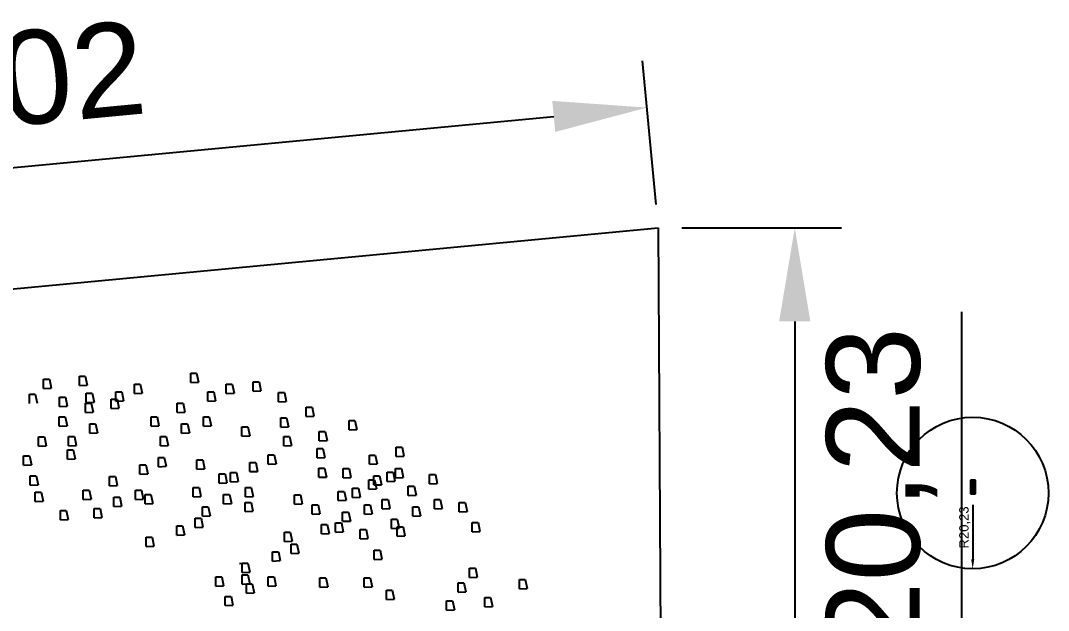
# Model space of a CAD drawing. Header units: inches. Extents: x -28 to 837, y -22 to 590.
# Drawn here: x 463.7 to 558.8, y 390.9 to 445.5 of the extents above; entities that cross this region are included whole.
import ezdxf

# ---------------------------------------------------------------- set-up
doc = ezdxf.new("R2010")
doc.units = ezdxf.units.IN
doc.header["$MEASUREMENT"] = 0
doc.layers.add('dwgmodels.com', color=250, linetype='Continuous')
doc.styles.get("Standard").update_dxf_attribs({"font": 'arial.ttf'})
doc.dimstyles.new('Annotative', dxfattribs={"dimscale": 0, "dimtxt": 0.18, "dimasz": 0.18, "dimexe": 0.18, "dimexo": 0.0625, "dimgap": 0.09, "dimtad": 0, "dimtih": 1, "dimtoh": 1, "dimdec": 4, "dimzin": 0, "dimdsep": 46, "dimtxsty": 'Standard', "dimcen": 0.09, "dimadec": 0, "dimazin": 0, "dimtfac": 1, "dimtdec": 4, "dimtofl": 0, "dimtmove": 0, "dimatfit": 3, "dimfxl": 1, "dimtolj": 1, "dimtzin": 0, "dimarcsym": 0})
doc.dimstyles.new('ISO-25', dxfattribs={"dimtxt": 2.5, "dimasz": 2.5, "dimexe": 1.25, "dimexo": 0.625, "dimtad": 1, "dimtxsty": 'Standard', "dimcen": 2.5, "dimadec": 0, "dimazin": 0, "dimtfac": 1, "dimtmove": 0, "dimatfit": 3, "dimfxl": 1, "dimarcsym": 0})

# ---------------------------------------------------------------- blocks, each defined once
blk = doc.blocks.new('*D38')
at = {"color": 0, "lineweight": -2, "transparency": 16777216}
for p, q in [((2513.79, 688.7), (2510.16, 727.03)), ((2165.86, 681.86), (2486.45, 712.22)), ((2143.43, 653.62), (2139.8, 691.95))]:
    blk.add_line(p, q, dxfattribs=at)
at = {"color": 0, "transparency": 16777216}
for points in [[(2486.05, 716.37), (2486.84, 708.08), (2511.33, 714.58)], [(2165.47, 686.01), (2166.26, 677.71), (2140.98, 679.5)]]:
    blk.add_solid(points, dxfattribs=at)
at = {"layer": 'Defpoints', "color": 0, "transparency": 16777216}
for p in [(2511.33, 714.58), (2514.38, 682.48), (2144.02, 647.4)]:
    blk.add_point(p, dxfattribs=at)
at = {"color": 0, "transparency": 16777216, "insert": (2324.15, 718.22), "char_height": 25, "attachment_point": 5, "rotation": 5.4108}
blk.add_mtext('372,02', dxfattribs=at)
blk = doc.blocks.new('*D42')
at = {"color": 0, "lineweight": -2, "transparency": 16777216}
for p, q in [((2520.63, 682.48), (2563.33, 682.48)), ((2550.83, 657.48), (2550.83, 332.25)), ((2522.65, 307.25), (2563.33, 307.25))]:
    blk.add_line(p, q, dxfattribs=at)
at = {"color": 0, "transparency": 16777216}
for points in [[(2546.66, 657.48), (2554.99, 657.48), (2550.83, 682.48)], [(2546.66, 332.25), (2554.99, 332.25), (2550.83, 307.25)]]:
    blk.add_solid(points, dxfattribs=at)
at = {"layer": 'Defpoints', "color": 0, "transparency": 16777216}
for p in [(2514.38, 682.48), (2516.4, 307.25), (2550.83, 307.25)]:
    blk.add_point(p, dxfattribs=at)
at = {"color": 0, "transparency": 16777216, "insert": (2529.55, 494.87), "char_height": 25, "attachment_point": 5, "rotation": 90}
blk.add_mtext('375,23', dxfattribs=at)
blk = doc.blocks.new('*D44')
at = {"color": 0, "lineweight": -2, "transparency": 16777216}
blk.add_line((2598.36, 608.53), (2598.36, 593.95), dxfattribs=at)
at = {"color": 0, "transparency": 16777216}
blk.add_solid([(2597.95, 593.95), (2598.78, 593.95), (2598.36, 591.45)], dxfattribs=at)
at = {"layer": 'Defpoints', "color": 0, "transparency": 16777216}
for p in [(2598.36, 611.68), (2598.36, 591.45)]:
    blk.add_point(p, dxfattribs=at)
at = {"color": 0, "transparency": 16777216, "insert": (2596.24, 602.49), "char_height": 2.5, "attachment_point": 5, "rotation": 90}
blk.add_mtext('R20,23', dxfattribs=at)
blk = doc.blocks.new('*D45')
at = {"color": 0, "lineweight": -2, "transparency": 16777216}
blk.add_line((2595.33, 660.09), (2595.33, 514.3), dxfattribs=at)
at = {"color": 0, "transparency": 16777216}
blk.add_solid([(2591.16, 514.3), (2599.49, 514.3), (2595.33, 489.3)], dxfattribs=at)
at = {"layer": 'Defpoints', "color": 0, "transparency": 16777216}
for p in [(2595.33, 509.53), (2595.33, 489.3)]:
    blk.add_point(p, dxfattribs=at)
at = {"color": 0, "transparency": 16777216, "insert": (2574.05, 599.7), "char_height": 25, "attachment_point": 5, "rotation": 90}
blk.add_mtext('R20,23', dxfattribs=at)
blk = doc.blocks.new('bush 032')
at = {"color": 0, "ltscale": 0.5}
for p, q in [((-90.2, 580.5), (-82.4, 580.5)), ((-90.2, 568.1), (-90.2, 580.5)), ((-82.4, 580.5), (-79.9, 568.5)), ((58.6, 584.5), (66.4, 584.5)), ((58.6, 572.1), (58.6, 584.5)), ((66.4, 584.5), (68.9, 572.5)), ((-138, 576.5), (-130.2, 576.5)), ((-138, 564.1), (-138, 576.5)), ((-138, 564.1), (-127.7, 564.6)), ((-130.2, 576.5), (-127.7, 564.6)), ((-90.2, 568.1), (-79.9, 568.5)), ((-16.7, 569.7), (-8.8, 569.7)), ((-16.7, 557.3), (-16.7, 569.7)), ((-8.8, 569.7), (-6.4, 557.7)), ((58.6, 572.1), (68.9, 572.5)), ((106, 569.7), (113.9, 569.7)), ((106, 557.3), (106, 569.7)), ((113.9, 569.7), (116.4, 557.7)), ((142, 573), (149.8, 573)), ((142, 560.6), (142, 573)), ((149.8, 573), (152.3, 561)), ((-156.9, 544.1), (-156.9, 556.5)), ((-156.9, 556.5), (-149.1, 556.5)), ((-149.1, 556.5), (-146.6, 544.6)), ((-116.8, 552.6), (-108.9, 552.6)), ((-116.8, 540.2), (-116.8, 552.6)), ((-108.9, 552.6), (-106.5, 540.6)), ((-80.9, 557.9), (-73.1, 557.9)), ((-80.9, 545.5), (-80.9, 557.9)), ((-73.1, 557.9), (-70.6, 546)), ((-47.7, 550), (-39.9, 550)), ((-47.7, 537.6), (-47.7, 550)), ((-41.4, 559.6), (-33.6, 559.6)), ((-41.4, 547.2), (-41.4, 559.6)), ((-39.9, 550), (-37.4, 538)), ((-33.6, 559.6), (-31.1, 547.6)), ((-16.7, 557.3), (-6.4, 557.7)), ((81.3, 559.6), (89.2, 559.6)), ((81.3, 547.2), (81.3, 559.6)), ((89.2, 559.6), (91.6, 547.6)), ((106, 557.3), (116.4, 557.7)), ((142, 560.6), (152.3, 561)), ((175.8, 558.9), (183.6, 558.9)), ((175.8, 546.5), (175.8, 558.9)), ((183.6, 558.9), (186.1, 546.9)), ((-116.8, 540.2), (-106.5, 540.6)), ((-82.1, 531.9), (-82.1, 544.3)), ((-82.1, 544.3), (-74.3, 544.3)), ((-80.9, 545.5), (-70.6, 546)), ((-74.3, 544.3), (-71.8, 532.3)), ((-47.7, 537.6), (-37.4, 538)), ((-41.4, 547.2), (-31.1, 547.6)), ((40.6, 531.9), (40.6, 544.3)), ((40.6, 544.3), (48.5, 544.3)), ((48.5, 544.3), (50.9, 532.3)), ((81.3, 547.2), (91.6, 547.6)), ((175.8, 546.5), (186.1, 546.9)), ((212.8, 526.9), (212.8, 539.3)), ((212.8, 539.3), (220.7, 539.3)), ((220.7, 539.3), (223.2, 527.3)), ((-117, 526.1), (-109.2, 526.1)), ((-117, 513.7), (-117, 526.1)), ((-109.2, 526.1), (-106.7, 514.1)), ((-82.1, 531.9), (-71.8, 532.3)), ((5.7, 526.1), (13.6, 526.1)), ((5.7, 513.7), (5.7, 526.1)), ((13.6, 526.1), (16, 514.1)), ((40.6, 531.9), (50.9, 532.3)), ((75.5, 526.1), (83.4, 526.1)), ((75.5, 513.7), (75.5, 526.1)), ((83.4, 526.1), (85.8, 514.1)), ((178.7, 512.4), (178.7, 524.8)), ((178.7, 524.8), (186.5, 524.8)), ((186.5, 524.8), (189, 512.8)), ((212.8, 526.9), (223.2, 527.3)), ((-117, 513.7), (-106.7, 514.1)), ((-76.3, 516.7), (-68.5, 516.7)), ((-76.3, 504.3), (-76.3, 516.7)), ((-68.5, 516.7), (-66, 504.7)), ((5.7, 513.7), (16, 514.1)), ((46.4, 516.7), (54.3, 516.7)), ((46.4, 504.3), (46.4, 516.7)), ((54.3, 516.7), (56.8, 504.7)), ((75.5, 513.7), (85.8, 514.1)), ((127, 500.6), (127, 513)), ((127, 513), (134.8, 513)), ((134.8, 513), (137.3, 501.1)), ((178.7, 512.4), (189, 512.8)), ((270.1, 521.5), (277.9, 521.5)), ((270.1, 509.1), (270.1, 521.5)), ((270.1, 509.1), (280.4, 509.5)), ((277.9, 521.5), (280.4, 509.5)), ((-144.7, 499.5), (-136.8, 499.5)), ((-144.7, 487.1), (-144.7, 499.5)), ((-136.8, 499.5), (-134.4, 487.5)), ((-104.7, 499.9), (-96.8, 499.9)), ((-104.7, 487.5), (-104.7, 499.9)), ((-96.8, 499.9), (-94.3, 488)), ((-76.3, 504.3), (-66, 504.7)), ((18.1, 499.9), (25.9, 499.9)), ((18.1, 487.5), (18.1, 499.9)), ((25.9, 499.9), (28.4, 488)), ((46.4, 504.3), (56.8, 504.7)), ((127, 500.6), (137.3, 501.1)), ((182.9, 499.9), (190.7, 499.9)), ((182.9, 487.5), (182.9, 499.9)), ((190.7, 499.9), (193.2, 487.9)), ((230.3, 506.6), (238.1, 506.6)), ((230.3, 494.2), (230.3, 506.6)), ((230.3, 494.2), (240.6, 494.6)), ((238.1, 506.6), (240.6, 494.6)), ((-144.7, 487.1), (-134.4, 487.5)), ((-106.2, 482.2), (-98.3, 482.2)), ((-106.2, 469.8), (-106.2, 482.2)), ((-104.7, 487.5), (-94.3, 488)), ((-98.3, 482.2), (-95.8, 470.2)), ((18.1, 487.5), (28.4, 488)), ((182.9, 487.5), (193.2, 487.9)), ((227.4, 484.1), (235.2, 484.1)), ((227.4, 471.7), (227.4, 484.1)), ((235.2, 484.1), (237.7, 472.1)), ((333, 473.3), (333, 485.7)), ((333, 485.7), (340.8, 485.7)), ((340.8, 485.7), (343.3, 473.7)), ((-164.6, 461.9), (-164.6, 474.3)), ((-164.6, 474.3), (-156.8, 474.3)), ((-156.8, 474.3), (-154.3, 462.3)), ((-106.2, 469.8), (-95.8, 470.2)), ((15.4, 459.7), (15.4, 472.1)), ((15.4, 472.1), (23.3, 472.1)), ((23.3, 472.1), (25.8, 460.2)), ((66.7, 456.4), (66.7, 468.8)), ((66.7, 468.8), (74.6, 468.8)), ((74.6, 468.8), (77, 456.8)), ((162.1, 463.2), (162.1, 475.6)), ((162.1, 475.6), (170, 475.6)), ((170, 475.6), (172.5, 463.7)), ((227.4, 471.7), (237.7, 472.1)), ((297.2, 462.9), (297.2, 475.3)), ((297.2, 475.3), (305, 475.3)), ((305, 475.3), (307.5, 463.3)), ((333, 473.3), (343.3, 473.7)), ((-164.6, 461.9), (-154.3, 462.3)), ((-9.3, 462), (-1.4, 462)), ((-9.3, 449.6), (-9.3, 462)), ((-1.4, 462), (1.1, 450)), ((15.4, 459.7), (25.8, 460.2)), ((66.7, 456.4), (77, 456.8)), ((137.4, 465.5), (145.3, 465.5)), ((137.4, 453.1), (137.4, 465.5)), ((137.4, 453.1), (147.7, 453.5)), ((145.3, 465.5), (147.7, 453.5)), ((162.1, 463.2), (172.5, 463.7)), ((229.6, 445.5), (229.6, 457.9)), ((229.6, 457.9), (237.4, 457.9)), ((237.4, 457.9), (239.9, 445.9)), ((262.3, 444.8), (262.3, 457.2)), ((262.3, 457.2), (270.1, 457.2)), ((270.1, 457.2), (272.6, 445.2)), ((297.2, 462.9), (307.5, 463.3)), ((332.1, 444.8), (332.1, 457.2)), ((332.1, 457.2), (339.9, 457.2)), ((339.9, 457.2), (342.4, 445.2)), ((-155.7, 434.9), (-155.7, 447.3)), ((-155.7, 447.3), (-147.9, 447.3)), ((-147.9, 447.3), (-145.4, 435.4)), ((-50, 446.7), (-42.1, 446.7)), ((-50, 434.3), (-50, 446.7)), ((-42.1, 446.7), (-39.6, 434.7)), ((-9.3, 449.6), (1.1, 450)), ((96.7, 437.8), (96.7, 450.2)), ((96.7, 450.2), (104.6, 450.2)), ((104.6, 450.2), (107, 438.2)), ((111.8, 439.7), (111.8, 452.1)), ((111.8, 452.1), (119.6, 452.1)), ((111.8, 439.7), (122.1, 440.1)), ((119.6, 452.1), (122.1, 440.1)), ((229.6, 445.5), (239.9, 445.9)), ((262.3, 444.8), (272.6, 445.2)), ((296.4, 442.1), (304.2, 442.1)), ((296.4, 429.7), (296.4, 442.1)), ((303, 435.3), (303, 447.7)), ((303, 447.7), (310.8, 447.7)), ((304.2, 442.1), (306.7, 430.1)), ((310.8, 447.7), (313.3, 435.7)), ((321.1, 439.9), (321.1, 452.3)), ((321.1, 452.3), (328.9, 452.3)), ((321.1, 439.9), (331.4, 440.3)), ((328.9, 452.3), (331.4, 440.3)), ((332.1, 444.8), (342.4, 445.2)), ((377.6, 436.7), (377.6, 449.1)), ((377.6, 449.1), (385.4, 449.1)), ((385.4, 449.1), (387.9, 437.1)), ((-155.7, 434.9), (-145.4, 435.4)), ((-84.9, 416.1), (-84.9, 428.5)), ((-84.9, 428.5), (-77, 428.5)), ((-77, 428.5), (-74.5, 416.5)), ((-50, 434.3), (-39.6, 434.7)), ((-15.1, 428.5), (-7.2, 428.5)), ((-15.1, 416.1), (-15.1, 428.5)), ((-7.2, 428.5), (-4.8, 416.5)), ((61.8, 432), (69.7, 432)), ((61.8, 419.6), (61.8, 432)), ((69.7, 432), (72.1, 420)), ((96.7, 437.8), (107, 438.2)), ((131.6, 432), (139.5, 432)), ((131.6, 419.6), (131.6, 432)), ((139.5, 432), (141.9, 420)), ((255.7, 414.4), (255.7, 426.8)), ((255.7, 426.8), (263.5, 426.8)), ((263.5, 426.8), (266, 414.8)), ((274.6, 418.6), (274.6, 431)), ((274.6, 431), (282.5, 431)), ((282.5, 431), (285, 419)), ((296.4, 429.7), (306.7, 430.1)), ((303, 435.3), (313.3, 435.7)), ((349.2, 433.8), (357, 433.8)), ((349.2, 421.4), (349.2, 433.8)), ((357, 433.8), (359.5, 421.9)), ((377.6, 436.7), (387.9, 437.1)), ((-149.1, 413.1), (-149.1, 425.5)), ((-149.1, 425.5), (-141.2, 425.5)), ((-149.1, 413.1), (-138.7, 413.5)), ((-141.2, 425.5), (-138.7, 413.5)), ((-84.9, 416.1), (-74.5, 416.5)), ((-44.2, 406.7), (-44.2, 419.1)), ((-44.2, 419.1), (-36.3, 419.1)), ((-36.3, 419.1), (-33.8, 407.1)), ((-15.1, 416.1), (-4.8, 416.5)), ((-2.5, 410), (-2.5, 422.4)), ((-2.5, 422.4), (5.3, 422.4)), ((5.3, 422.4), (7.8, 410.5)), ((61.8, 419.6), (72.1, 420)), ((102.5, 422.6), (110.4, 422.6)), ((102.5, 410.2), (102.5, 422.6)), ((110.4, 422.6), (112.9, 410.6)), ((131.3, 412.1), (139.2, 412.1)), ((131.3, 399.7), (131.3, 412.1)), ((131.6, 419.6), (141.9, 420)), ((139.2, 412.1), (141.7, 400.2)), ((197.1, 422), (205, 422)), ((197.1, 409.6), (197.1, 422)), ((205, 422), (207.5, 410)), ((255.7, 414.4), (266, 414.8)), ((274.6, 418.6), (285, 419)), ((314.3, 415.7), (322.1, 415.7)), ((314.3, 403.3), (314.3, 415.7)), ((322.1, 415.7), (324.6, 403.7)), ((349.2, 421.4), (359.5, 421.9)), ((384.1, 415.7), (391.9, 415.7)), ((384.1, 403.3), (384.1, 415.7)), ((391.9, 415.7), (394.4, 403.7)), ((-115.5, 401.2), (-107.6, 401.2)), ((-115.5, 388.8), (-115.5, 401.2)), ((-107.6, 401.2), (-105.1, 389.2)), ((-70.3, 403.8), (-62.4, 403.8)), ((-70.3, 391.4), (-70.3, 403.8)), ((-62.4, 403.8), (-60, 391.9)), ((-44.2, 406.7), (-33.8, 407.1)), ((-2.5, 410), (7.8, 410.5)), ((74.2, 405.9), (82, 405.9)), ((74.2, 393.5), (74.2, 405.9)), ((82, 405.9), (84.5, 393.9)), ((102.5, 410.2), (112.9, 410.6)), ((131.3, 399.7), (141.7, 400.2)), ((197.1, 409.6), (207.5, 410)), ((220.8, 408.7), (228.6, 408.7)), ((220.8, 396.3), (220.8, 408.7)), ((228.6, 408.7), (231.1, 396.7)), ((261.5, 399.2), (269.3, 399.2)), ((261.5, 386.8), (261.5, 399.2)), ((269.3, 399.2), (271.8, 387.2)), ((290.6, 408.7), (298.4, 408.7)), ((290.6, 396.3), (290.6, 408.7)), ((298.4, 408.7), (300.9, 396.7)), ((314.3, 403.3), (324.6, 403.7)), ((355, 406.2), (362.8, 406.2)), ((355, 393.8), (355, 406.2)), ((362.8, 406.2), (365.3, 394.2)), ((384.1, 403.3), (394.4, 403.7)), ((417.2, 411.8), (425.1, 411.8)), ((417.2, 399.4), (417.2, 411.8)), ((417.2, 399.4), (427.6, 399.8)), ((425.1, 411.8), (427.6, 399.8)), ((-115.5, 388.8), (-105.1, 389.2)), ((-70.3, 391.4), (-60, 391.9)), ((64.5, 390.9), (72.4, 390.9)), ((64.5, 378.5), (64.5, 390.9)), ((72.4, 390.9), (74.9, 378.9)), ((74.2, 393.5), (84.5, 393.9)), ((220.8, 396.3), (231.1, 396.7)), ((252, 372.3), (252, 384.7)), ((252, 384.7), (259.8, 384.7)), ((259.8, 384.7), (262.3, 372.7)), ((261.5, 386.8), (271.8, 387.2)), ((290.6, 396.3), (300.9, 396.7)), ((326.6, 389.5), (334.5, 389.5)), ((326.6, 377.1), (326.6, 389.5)), ((334.5, 389.5), (337, 377.5)), ((355, 393.8), (365.3, 394.2)), ((434.4, 372.9), (434.4, 385.3)), ((434.4, 385.3), (442.3, 385.3)), ((442.3, 385.3), (444.7, 373.3)), ((39.8, 380.7), (47.7, 380.7)), ((39.8, 368.3), (39.8, 380.7)), ((47.7, 380.7), (50.2, 368.7)), ((64.5, 378.5), (74.9, 378.9)), ((183.8, 359.7), (183.8, 372.1)), ((183.8, 372.1), (191.6, 372.1)), ((191.6, 372.1), (194.1, 360.1)), ((233.1, 382.5), (241, 382.5)), ((233.1, 370.1), (233.1, 382.5)), ((241, 382.5), (243.5, 370.5)), ((252, 372.3), (262.3, 372.7)), ((284.9, 376), (292.7, 376)), ((284.9, 363.6), (284.9, 376)), ((292.7, 376), (295.2, 364)), ((326.6, 377.1), (337, 377.5)), ((334.2, 367), (334.2, 379.4)), ((334.2, 379.4), (342.1, 379.4)), ((342.1, 379.4), (344.6, 367.4)), ((434.4, 372.9), (444.7, 373.3)), ((-0.9, 353.1), (-0.9, 365.5)), ((-0.9, 365.5), (7, 365.5)), ((7, 365.5), (9.4, 353.5)), ((39.8, 368.3), (50.2, 368.7)), ((183.8, 359.7), (194.1, 360.1)), ((233.1, 370.1), (243.5, 370.5)), ((284.9, 363.6), (295.2, 364)), ((334.2, 367), (344.6, 367.4)), ((-0.9, 353.1), (9.4, 353.5)), ((167.8, 346.2), (175.7, 346.2)), ((167.8, 333.8), (167.8, 346.2)), ((175.7, 346.2), (178.1, 334.3)), ((192.5, 356.4), (200.4, 356.4)), ((192.5, 344), (192.5, 356.4)), ((192.5, 344), (202.9, 344.4)), ((200.4, 356.4), (202.9, 344.4)), ((303.7, 335.7), (303.7, 348.1)), ((303.7, 348.1), (311.6, 348.1)), ((311.6, 348.1), (314, 336.1)), ((123.8, 330.3), (134.1, 330.8)), ((127.1, 318.6), (127.1, 331)), ((127.1, 331), (134.9, 331)), ((134.9, 331), (137.4, 319)), ((167.8, 333.8), (178.1, 334.3)), ((303.7, 335.7), (314, 336.1)), ((127.1, 318.6), (137.4, 319)), ((431, 324.3), (438.8, 324.3)), ((431, 311.9), (431, 324.3)), ((438.8, 324.3), (441.3, 312.3)), ((92.2, 312.8), (100.1, 312.8)), ((92.2, 300.4), (92.2, 312.8)), ((100.1, 312.8), (102.5, 300.8)), ((127.1, 315.4), (134.9, 315.4)), ((127.1, 303), (127.1, 315.4)), ((127.1, 303), (137.4, 303.4)), ((132.9, 303.4), (140.8, 303.4)), ((132.9, 291), (132.9, 303.4)), ((134.9, 315.4), (137.4, 303.4)), ((140.8, 303.4), (143.2, 291.4)), ((162, 312.8), (169.8, 312.8)), ((162, 300.4), (162, 312.8)), ((169.8, 312.8), (172.3, 300.8)), ((231.1, 311.3), (239, 311.3)), ((231.1, 298.9), (231.1, 311.3)), ((239, 311.3), (241.5, 299.3)), ((290.4, 311.3), (298.2, 311.3)), ((290.4, 298.9), (290.4, 311.3)), ((298.2, 311.3), (300.7, 299.3)), ((415.7, 292.1), (415.7, 304.5)), ((415.7, 304.5), (423.5, 304.5)), ((423.5, 304.5), (426, 292.5)), ((431, 311.9), (441.3, 312.3)), ((497.5, 296.6), (497.5, 309)), ((497.5, 309), (505.3, 309)), ((505.3, 309), (507.8, 297)), ((92.2, 300.4), (102.5, 300.8)), ((132.9, 291), (143.2, 291.4)), ((162, 300.4), (172.3, 300.8)), ((231.1, 298.9), (241.5, 299.3)), ((290.4, 298.9), (300.7, 299.3)), ((320, 294.8), (327.8, 294.8)), ((320, 282.4), (320, 294.8)), ((327.8, 294.8), (330.3, 282.8)), ((415.7, 292.1), (426, 292.5)), ((497.5, 296.6), (507.8, 297)), ((104.6, 286.6), (112.4, 286.6)), ((104.6, 274.2), (104.6, 286.6)), ((104.6, 274.2), (114.9, 274.7)), ((112.4, 286.6), (114.9, 274.7)), ((320, 282.4), (330.3, 282.8)), ((400.4, 280.7), (408.3, 280.7)), ((400.4, 268.3), (400.4, 280.7)), ((408.3, 280.7), (410.8, 268.7)), ((451.3, 272.5), (451.3, 284.9)), ((451.3, 284.9), (459.1, 284.9)), ((459.1, 284.9), (461.6, 272.9)), ((400.4, 268.3), (410.8, 268.7)), ((451.3, 272.5), (461.6, 272.9))]:
    blk.add_line(p, q, dxfattribs=at)
blk = doc.blocks.new('bush')
at = {"layer": 'dwgmodels.com', "color": 5}
blk.add_blockref('bush 032', (-39.2, 95.2), dxfattribs=at)
blk = doc.blocks.new('Garden')
for p, q in [((1907.69888, 296.62717), (2278.05769, 331.70697)), ((2278.05769, 331.70697), (2280.08151, -43.51861))]:
    blk.add_line(p, q)
blk.add_circle((2362.04616, 260.90969), 20.22779)
at = {"layer": 'dwgmodels.com', "color": 5, "xscale": 0.2, "yscale": 0.2}
blk.add_blockref('bush', (2149.27616, 156.95518), dxfattribs=at)
dim = blk.add_aligned_dim(p1=(1907.69888, 296.62717), p2=(2278.05769, 331.70697), distance=32.24654, dimstyle='Annotative')
dim.commit()
dim.dimension.update_dxf_attribs({"geometry": '*D38', "text_midpoint": (2087.83151, 367.449), "insert": (-236.31763, -350.77107)})
dim = blk.add_linear_dim(base=(2314.5102, -43.51861), p1=(2278.05769, 331.70697), p2=(2280.08151, -43.51861), angle=90, dimstyle='Annotative')
dim.commit()
dim.dimension.update_dxf_attribs({"geometry": '*D42', "text_midpoint": (2293.23633, 144.09418), "insert": (-236.31763, -350.77107)})
for center, mpoint, dimstyle, picture, middle in [((2359.01044, 158.75933), (2359.01044, 138.53154), 'Annotative', '*D45', (2359.01044, 248.92546)), ((2362.04616, 260.90969), (2362.04616, 240.6819), 'ISO-25', '*D44', (2362.04616, 251.72129))]:
    dim = blk.add_radius_dim(center=center, mpoint=mpoint, dimstyle=dimstyle)
    dim.commit()
    dim.dimension.update_dxf_attribs({"geometry": picture, "text_midpoint": middle, "dimtype": 132, "insert": (-236.31763, -350.77107)})

msp = doc.modelspace()

# ---------------------------------------------------------------- linework, layer by layer
at = {"color": 18, "ltscale": 10, "true_color": 0x000000}
for p, q in [((552.102, 402.959), (551.638, 402.959)), ((551.638, 402.959), (551.638, 401.716)), ((552.072, 402.928), (551.676, 402.928)), ((551.676, 402.758), (551.846, 402.928)), ((551.676, 402.813), (551.791, 402.928)), ((551.676, 402.868), (551.737, 402.928)), ((551.676, 402.922), (551.682, 402.928)), ((551.676, 402.928), (551.676, 401.818)), ((551.76, 402.831), (551.676, 402.915)), ((551.738, 402.798), (551.676, 402.86)), ((551.724, 402.757), (551.676, 402.805)), ((551.724, 402.703), (551.676, 402.751)), ((551.676, 402.704), (551.723, 402.751)), ((551.676, 402.649), (551.725, 402.698)), ((551.87, 402.502), (551.676, 402.696)), ((551.676, 402.594), (551.74, 402.658)), ((551.824, 402.494), (551.676, 402.641)), ((551.676, 402.54), (551.763, 402.626)), ((551.676, 402.485), (551.793, 402.602)), ((551.787, 402.475), (551.676, 402.587)), ((551.676, 402.43), (551.83, 402.585)), ((551.676, 402.376), (551.879, 402.578)), ((551.789, 402.857), (551.717, 402.928)), ((551.825, 402.875), (551.772, 402.928)), ((551.872, 402.883), (551.826, 402.928)), ((551.939, 402.488), (551.846, 402.581)), ((551.854, 402.881), (551.901, 402.928)), ((551.856, 402.501), (551.96, 402.605)), ((551.944, 402.866), (551.881, 402.928)), ((552.072, 402.41), (551.901, 402.581)), ((551.906, 402.879), (551.955, 402.928)), ((551.908, 402.498), (552.072, 402.662)), ((552.072, 402.792), (551.936, 402.928)), ((552.072, 402.465), (551.942, 402.594)), ((551.946, 402.864), (552.01, 402.928)), ((551.947, 402.483), (552.072, 402.607)), ((552.072, 402.519), (551.974, 402.616)), ((551.978, 402.841), (552.065, 402.928)), ((551.979, 402.46), (552.072, 402.553)), ((552.072, 402.847), (551.99, 402.928)), ((551.999, 402.644), (552.072, 402.717)), ((552.072, 402.574), (552, 402.645)), ((552.003, 402.812), (552.072, 402.881)), ((552.072, 402.738), (552.009, 402.8)), ((552.072, 402.628), (552.018, 402.682)), ((552.02, 402.774), (552.072, 402.826)), ((552.026, 402.726), (552.072, 402.771)), ((552.072, 402.683), (552.026, 402.729)), ((552.072, 402.902), (552.045, 402.928)), ((552.072, 401.818), (552.072, 402.928)), ((552.102, 401.716), (552.102, 402.959)), ((551.638, 401.742), (552.102, 401.742)), ((551.638, 401.716), (552.102, 401.716)), ((551.759, 402.45), (551.676, 402.532)), ((551.737, 402.417), (551.676, 402.478)), ((551.724, 402.375), (551.676, 402.423)), ((551.725, 402.319), (551.676, 402.368)), ((551.676, 402.321), (551.723, 402.368)), ((551.676, 402.267), (551.726, 402.316)), ((552.072, 401.918), (551.676, 402.314)), ((551.676, 401.884), (552.072, 402.28)), ((551.676, 402.212), (551.741, 402.277)), ((551.891, 402.044), (551.676, 402.259)), ((551.676, 402.157), (551.764, 402.245)), ((551.676, 401.939), (551.969, 402.231)), ((551.676, 402.103), (551.794, 402.221)), ((551.842, 402.039), (551.676, 402.204)), ((551.676, 402.048), (551.832, 402.204)), ((551.676, 401.993), (551.881, 402.198)), ((551.812, 402.014), (551.676, 402.15)), ((551.798, 401.973), (551.676, 402.095)), ((551.899, 401.818), (551.676, 402.04)), ((551.844, 401.818), (551.676, 401.986)), ((551.676, 401.829), (551.8, 401.953)), ((551.789, 401.818), (551.676, 401.931)), ((551.735, 401.818), (551.676, 401.877)), ((551.68, 401.818), (551.676, 401.822)), ((551.676, 401.818), (552.072, 401.818)), ((551.719, 401.818), (551.819, 401.917)), ((551.774, 401.818), (551.853, 401.897)), ((551.828, 401.818), (551.92, 401.91)), ((552.072, 401.973), (551.843, 402.201)), ((551.953, 401.818), (551.877, 401.894)), ((551.883, 401.818), (552.072, 402.006)), ((551.891, 402.044), (552.072, 402.225)), ((552.072, 402.027), (551.899, 402.2)), ((552.008, 401.818), (551.918, 401.908)), ((551.926, 402.025), (552.072, 402.17)), ((551.934, 401.923), (552.072, 402.061)), ((551.938, 401.818), (552.072, 401.952)), ((552.072, 402.082), (551.94, 402.213)), ((552.063, 401.818), (551.943, 401.938)), ((551.947, 401.991), (552.072, 402.116)), ((552.072, 401.863), (551.948, 401.987)), ((552.072, 402.137), (551.973, 402.235)), ((551.992, 401.818), (552.072, 401.897)), ((551.993, 402.255), (552.072, 402.334)), ((552.072, 402.191), (551.999, 402.264)), ((552.003, 402.43), (552.072, 402.498)), ((552.072, 402.355), (552.011, 402.416)), ((552.072, 402.246), (552.017, 402.3)), ((552.02, 402.392), (552.072, 402.443)), ((552.026, 402.343), (552.072, 402.389)), ((552.072, 402.301), (552.026, 402.346)), ((552.047, 401.818), (552.072, 401.842))]:
    msp.add_line(p, q, dxfattribs=at)
for centre, radius in [((551.874, 402.731), 0.152), ((551.874, 402.731), 0.106), ((551.874, 402.731), 0.0304), ((551.724, 401.782), 0.0212), ((551.874, 402.35), 0.152), ((551.874, 402.35), 0.106), ((551.874, 401.97), 0.0761), ((551.835, 401.782), 0.0212), ((551.874, 402.35), 0.0304), ((551.874, 401.97), 0.0304), ((552.037, 401.782), 0.0212)]:
    msp.add_circle(centre, radius, dxfattribs=at)

# ---------------------------------------------------------------- block references
at = {"xscale": 0.3465639121819872, "yscale": 0.3465639121819872, "zscale": 0.6931278243639744}
msp.add_blockref('Garden', (-266.765, 311.36), dxfattribs=at)

doc.saveas('drawing.dxf')
